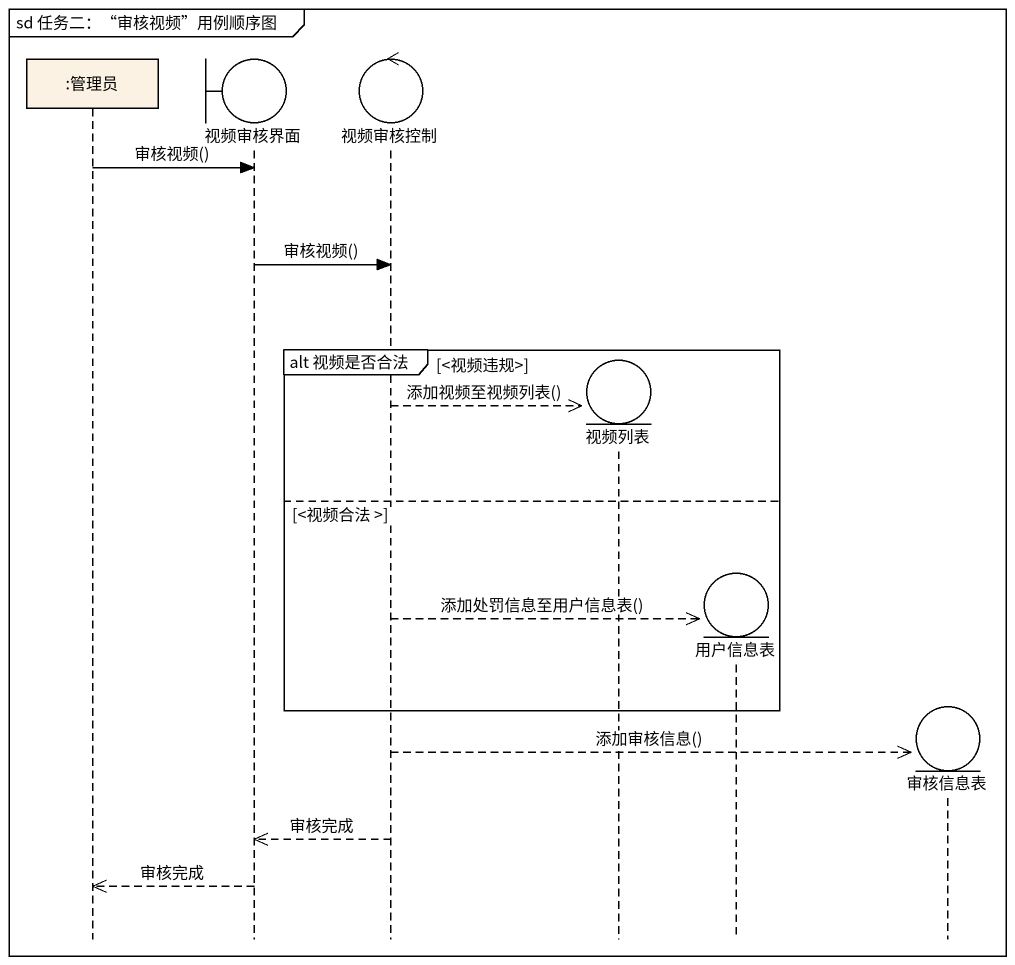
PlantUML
@startuml
mainframe sd 任务二：“审核视频”用例顺序图
hide footbox
participant ":管理员" as 管理员
boundary 视频审核界面
control 视频审核控制
entity 视频列表
entity 用户信息表
entity 审核信息表

管理员 -> 视频审核界面 : 审核视频()
视频审核界面 -> 视频审核控制 : 审核视频()
group alt 视频是否合法 [<视频违规>]
  视频审核控制 -->> 视频列表 ** : 添加视频至视频列表()
else <视频合法 >
  视频审核控制 -->> 用户信息表 ** : 添加处罚信息至用户信息表()
end
视频审核控制 -->> 审核信息表 ** : 添加审核信息()
视频审核控制 -->> 视频审核界面 : 审核完成
视频审核界面 -->> 管理员 : 审核完成
@enduml
